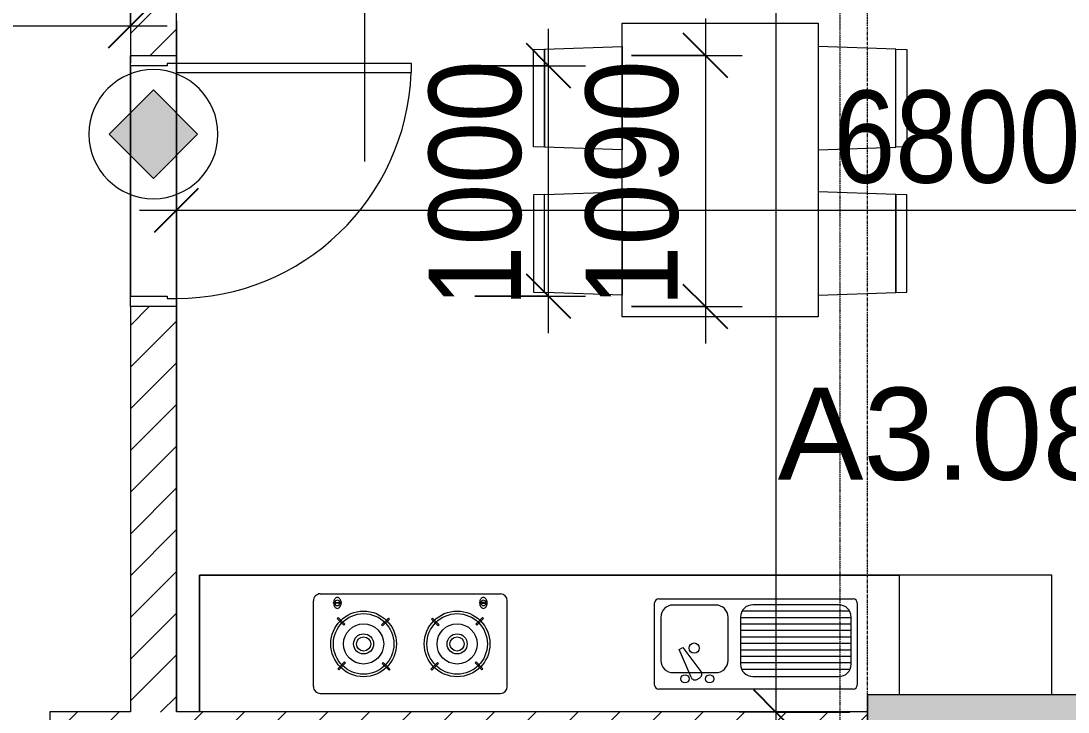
# Model space of a CAD drawing. Header units: millimetres. Extents: x 1591 to 239055, y -15958 to 83255.
# Drawn here: x 214257 to 218802, y 53637 to 56636 of the extents above; entities that cross this region are included whole.
import ezdxf

# ---------------------------------------------------------------- set-up
doc = ezdxf.new("R2010")
doc.units = ezdxf.units.MM
doc.linetypes.add('Dash Dot 3_16_', pattern=[7.9375, 4.7625, -1.5875, 0, -1.5875])
doc.linetypes.add('Grid Line', pattern=[22.225, 12.7, -3.175, 3.175, -3.175])
for name, color, linetype, lineweight in [('0-1', 250, 'Continuous', 5), ('A-ANNO-DIMS', 211, 'Continuous', 9), ('A-ANNO-DIMS-160', 211, 'Continuous', 9), ('A-ANNO-NOTE', 131, 'Continuous', 9), ('A-AREA-IDEN', 2, 'Continuous', 9), ('A-DETL-GENF-2', 1, 'Continuous', 9), ('A-DOOR-3', 1, 'Continuous', 9), ('A-DOOR-FRAM-1', 1, 'Continuous', 9), ('A-DOOR-IDEN', 31, 'Continuous', 9), ('A-FLOR-2', 9, 'Continuous', 9), ('A-WALL', 113, 'Continuous', 9), ('A-WALL-3', 113, 'Continuous', 18), ('A-WALL-PATT-2', 111, 'Continuous', 9), ('G-ANNO-SYMB-1', 111, 'Dash Dot 3_16_', 18), ('I-FURN', 30, 'Continuous', 9), ('I-FURN-1', 254, 'Continuous', 9), ('S-COLS-1', 52, 'Continuous', 5), ('S-COLS-2', 250, 'Continuous', 18), ('S-GRID-1', 1, 'Grid Line', 9)]:
    doc.layers.add(name, color=color, linetype=linetype, lineweight=lineweight)
doc.styles.add('Arial_13', font='arial_0.ttf', dxfattribs={"height": 400})
doc.styles.add('UTM Avo', font='UTM Avo.ttf', dxfattribs={"width": 0.9, "height": 400})
doc.dimstyles.new('1_Dim_chi_tiet_2_5', dxfattribs={"dimscale": 304.8, "dimtxt": 399.720379, "dimasz": 0.629921, "dimexe": 0.524934, "dimexo": 0.0625, "dimgap": 0.052493, "dimtad": 1, "dimdec": 0, "dimrnd": 5, "dimzin": 0, "dimdsep": 46, "dimtxsty": 'UTM Avo', "dimblk1": 'OBLIQUE', "dimblk2": 'OBLIQUE', "dimsah": 1, "dimcen": 0.09, "dimdle": 0.524934, "dimazin": 0, "dimtfac": 1, "dimtdec": 4, "dimtix": 1, "dimtmove": 0, "dimatfit": 3, "dimfxl": 1.049869, "dimfxlon": 1, "dimtvp": 1, "dimtolj": 1, "dimtzin": 0, "dimarcsym": 2})
doc.dimstyles.new('1_Dim_chi_tiet_2_5_1', dxfattribs={"dimscale": 304.8, "dimtxt": 399.720379, "dimasz": 0.629921, "dimexe": 0.524934, "dimexo": 0.0625, "dimgap": 0.052493, "dimtad": 1, "dimdec": 0, "dimrnd": 5, "dimzin": 0, "dimdsep": 46, "dimtxsty": 'UTM Avo', "dimblk1": 'OBLIQUE', "dimblk2": 'OBLIQUE', "dimsah": 1, "dimcen": 0.09, "dimdle": 0.524934, "dimazin": 0, "dimtfac": 1, "dimtdec": 4, "dimtix": 1, "dimtmove": 0, "dimatfit": 3, "dimfxl": 1.049869, "dimfxlon": 1, "dimtvp": 1, "dimtolj": 1, "dimtzin": 0, "dimarcsym": 2})
pattern_1 = [(45, (95879.7, 0), (-90.50967, 90.50967), [])]

# ---------------------------------------------------------------- blocks, each defined once
blk = doc.blocks.new('NCV_TKTC_KET CAU_rvt-1-TKCS_MB TẦNG 6-8')
at = {"layer": 'S-COLS-1'}
blk.add_hatch(color=256, dxfattribs=at).paths.add_polyline_path([(123052.6, 53361.9), (123052.6, 53711.9), (122052.6, 53711.9), (122052.6, 53361.9), (122206.8, 53361.9)])
at = {"layer": 'S-COLS-2'}
for p, q in [((123052.6, 53711.9), (122052.6, 53711.9)), ((122052.6, 53711.9), (122052.6, 53361.9))]:
    blk.add_line(p, q, dxfattribs=at)
blk = doc.blocks.new('HE BEP A1 - HE BEP A 2-V110-TKCS_MB TẦNG 6-8')
at = {"layer": 'I-FURN'}
for p, q in [((3700, 593.9), (3700, 0)), ((3700, 593.9), (3700, 0)), ((0, 519.4), (0, 0)), ((662.4, 0), (662.4, 519.4)), ((662.4, 0), (662.4, 519.4)), ((3175.6, 513.2), (2394, 513.2)), ((844.9, 120.7), (844.9, 476.9)), ((862.4, 494.4), (1706.9, 494.4)), ((1724.4, 476.9), (1724.4, 120.7)), ((2364, 483.2), (2364, 111.2)), ((3205.6, 483.2), (3205.6, 111.2)), ((1298.3, 440.1), (924.9, 440.1)), ((1644.4, 423.2), (1459, 423.2)), ((1602.7, 313.4), (1523.8, 418.4)), ((1541.1, 452.3), (1528.6, 445.1)), ((1566.6, 443.1), (1618.1, 322.3)), ((2474.5, 410.3), (2470.1, 405.9)), ((2503.6, 381.1), (2474.5, 410.3)), ((2692.1, 413), (2663, 383.9)), ((2696.5, 408.6), (2692.1, 413)), ((2873.2, 408.6), (2877.5, 413)), ((2877.5, 413), (2906.7, 383.9)), ((3066, 381.1), (3095.1, 410.3)), ((3095.1, 410.3), (3099.5, 405.9)), ((871.5, 386.8), (871.5, 182.3)), ((871.5, 380.9), (1351.6, 380.9)), ((876.4, 408.9), (1346.8, 408.9)), ((1351.6, 182.3), (1351.6, 386.8)), ((1405.6, 369.9), (1405.6, 183.2)), ((1697.8, 183.2), (1697.8, 369.9)), ((2470.1, 405.9), (2499.2, 376.7)), ((2499.2, 376.7), (2503.6, 381.1)), ((2663, 383.9), (2667.3, 379.5)), ((2667.3, 379.5), (2696.5, 408.6)), ((2902.3, 379.5), (2873.2, 408.6)), ((2906.7, 383.9), (2902.3, 379.5)), ((3070.4, 376.7), (3066, 381.1)), ((3099.5, 405.9), (3070.4, 376.7)), ((871.5, 352.9), (1351.6, 352.9)), ((871.5, 324.9), (1351.6, 324.9)), ((1618.1, 322.3), (1602.7, 313.4)), ((871.5, 296.9), (1351.6, 296.9)), ((871.5, 268.9), (1351.6, 268.9)), ((871.5, 240.9), (1351.6, 240.9)), ((871.5, 212.9), (1351.6, 212.9)), ((871.5, 184.9), (1351.6, 184.9)), ((2467.4, 188.3), (2496.5, 217.4)), ((2471.8, 183.9), (2467.4, 188.3)), ((2500.9, 213), (2471.8, 183.9)), ((2496.5, 217.4), (2500.9, 213)), ((2660.2, 215.8), (2664.6, 220.2)), ((2689.3, 186.7), (2660.2, 215.8)), ((2664.6, 220.2), (2693.7, 191.1)), ((2693.7, 191.1), (2689.3, 186.7)), ((2905, 220.2), (2875.9, 191.1)), ((2875.9, 191.1), (2880.3, 186.7)), ((2880.3, 186.7), (2909.4, 215.8)), ((2909.4, 215.8), (2905, 220.2)), ((3073.1, 217.4), (3068.7, 213)), ((3068.7, 213), (3097.9, 183.9)), ((3102.3, 188.3), (3073.1, 217.4)), ((3097.9, 183.9), (3102.3, 188.3)), ((877.9, 156.9), (1345.2, 156.9)), ((1706.9, 103.2), (862.4, 103.2)), ((924.9, 128.9), (1298.3, 128.9)), ((1459, 129.9), (1644.4, 129.9)), ((2451.6, 122.3), (2451.6, 118.3)), ((2484.1, 122.3), (2451.6, 122.3)), ((2451.6, 118.3), (2484.1, 118.3)), ((2484.1, 118.3), (2484.1, 122.3)), ((3085.5, 118.3), (3085.5, 122.3)), ((3085.5, 122.3), (3118, 122.3)), ((3118, 118.3), (3085.5, 118.3)), ((3118, 122.3), (3118, 118.3)), ((3175.6, 81.2), (2394, 81.2)), ((0, 0), (662.4, 0)), ((3700, 0), (662.4, 0))]:
    blk.add_line(p, q, dxfattribs=at)
for centre, radius in [((1485.9, 449.9), 17.8), ((1592.6, 449.9), 17.8), ((2581.9, 298.5), 142.6), ((2581.9, 298.5), 131.3), ((2987.7, 298.5), 142.6), ((2987.7, 298.5), 131.3), ((2581.9, 298.5), 87.2), ((2987.7, 298.5), 87.2), ((1552.8, 316.6), 22.2), ((2581.9, 298.5), 43.6), ((2581.9, 298.5), 30.9), ((2987.7, 298.5), 43.6), ((2987.7, 298.5), 30.9)]:
    blk.add_circle(centre, radius, dxfattribs=at)
for centre, radius, start, end in [((2394, 483.2), 30, 90, 180), ((3175.6, 483.2), 30, 360, 90), ((862.4, 476.9), 17.5, 90, 180), ((1549.9, 436.9), 17.8, 20.5379, 119.9521), ((1706.9, 476.9), 17.5, 0, 90), ((924.9, 386.8), 53.3, 90, 180), ((1298.3, 386.8), 53.3, 360, 90), ((1459, 369.9), 53.3, 90, 180), ((1537.5, 429.7), 17.8, 119.9521, 219.4618), ((1644.4, 369.9), 53.3, 360, 90), ((924.9, 182.3), 53.3, 180, 270), ((1298.3, 182.3), 53.3, 270, 360), ((1459, 183.2), 53.3, 180, 270), ((1644.4, 183.2), 53.3, 270, 360), ((2476.6, 123.1), 24.7, 145.204, 163.9419), ((2471.3, 126.9), 18.1, 120.7976, 145.204), ((2467.9, 132.6), 11.5, 90, 120.7976), ((2467.9, 132.6), 11.5, 59.2024, 90), ((2464.5, 126.9), 18.1, 34.796, 59.2024), ((2459.1, 123.1), 24.7, 16.0581, 34.796), ((3110.5, 123.1), 24.7, 145.204, 163.9419), ((3105.2, 126.9), 18.1, 120.7976, 145.204), ((3101.8, 132.6), 11.5, 90, 120.7976), ((3101.8, 132.6), 11.5, 59.2024, 90), ((3098.4, 126.9), 18.1, 34.796, 59.2024), ((3093, 123.1), 24.7, 16.0581, 34.796), ((862.4, 120.7), 17.5, 180, 270), ((1706.9, 120.7), 17.5, 270, 360), ((2394, 111.2), 30, 180, 270), ((2485.1, 120.7), 33.5, 163.9419, 180), ((2485.1, 120.7), 33.5, 180, 196.0581), ((2476.6, 118.2), 24.7, 196.0581, 214.796), ((2467.8, 120.3), 11.6, 9.9102, 170.0898), ((2467.8, 120.3), 11.6, 189.7177, 350.2823), ((2471.3, 114.5), 18.1, 214.796, 239.2024), ((2467.9, 108.8), 11.5, 239.2024, 270), ((2467.9, 108.8), 11.5, 270, 300.7976), ((2464.5, 114.5), 18.1, 300.7976, 325.204), ((2459.1, 118.2), 24.7, 325.204, 343.9419), ((2450.6, 120.7), 33.5, 0, 16.0581), ((2450.6, 120.7), 33.5, 343.9419, 0), ((3119, 120.7), 33.5, 163.9419, 180), ((3119, 120.7), 33.5, 180, 196.0581), ((3110.5, 118.2), 24.7, 196.0581, 214.796), ((3105.2, 114.5), 18.1, 214.796, 239.2024), ((3101.8, 120.3), 11.6, 9.9102, 170.0898), ((3101.8, 120.3), 11.6, 189.7177, 350.2823), ((3101.8, 108.8), 11.5, 239.2024, 270), ((3101.8, 108.8), 11.5, 270, 300.7976), ((3098.4, 114.5), 18.1, 300.7976, 325.204), ((3093, 118.2), 24.7, 325.204, 343.9419), ((3084.5, 120.7), 33.5, 0, 16.0581), ((3084.5, 120.7), 33.5, 343.9419, 0), ((3175.6, 111.2), 30, 270, 0)]:
    blk.add_arc(centre, radius, start, end, dxfattribs=at)
at = {"layer": 'I-FURN-1'}
for p, q in [((3700, 0), (3700, 593.9)), ((0, 519.4), (0, 0)), ((0, 0), (3700, 0))]:
    blk.add_line(p, q, dxfattribs=at)
blk = doc.blocks.new('RES_BAN AN 1 - RES_BAN AN 1-885813-TKCS_MB TẦNG 6-8')
at = {"layer": 'I-FURN-1'}
for p, q in [((-425, 1275), (425, 1275)), ((-425, 0), (-425, 1275)), ((425, 1275), (425, 0)), ((-761.9, 1168.8), (-809.6, 1167.2)), ((-809.6, 1167.2), (-809.6, 745.3)), ((-425, 1180), (-761.9, 1168.8)), ((-761.9, 1168.8), (-761.9, 743.8)), ((-761.9, 743.8), (-761.9, 1168.8)), ((-425, 732.5), (-425, 1180)), ((425, 1180), (761.9, 1168.8)), ((425, 732.5), (425, 1180)), ((761.9, 1168.8), (761.9, 743.8)), ((761.9, 1168.8), (761.9, 743.8)), ((809.6, 1167.2), (761.9, 1168.8)), ((809.6, 745.3), (809.6, 1167.2)), ((-809.6, 745.3), (-761.9, 743.8)), ((-761.9, 743.8), (-425, 732.5)), ((761.9, 743.8), (425, 732.5)), ((761.9, 743.8), (809.6, 745.3)), ((-425, 549.7), (-761.9, 538.5)), ((-425, 102.3), (-425, 549.7)), ((425, 549.7), (761.9, 538.5)), ((425, 102.3), (425, 549.7)), ((-809.6, 536.9), (-761.9, 538.5)), ((-809.6, 115.1), (-809.6, 536.9)), ((-761.9, 538.5), (-761.9, 113.5)), ((-761.9, 538.5), (-761.9, 113.5)), ((761.9, 538.5), (761.9, 113.5)), ((761.9, 538.5), (809.6, 536.9)), ((761.9, 113.5), (761.9, 538.5)), ((809.6, 536.9), (809.6, 115.1)), ((-761.9, 113.5), (-809.6, 115.1)), ((-761.9, 113.5), (-425, 102.3)), ((761.9, 113.5), (425, 102.3)), ((809.6, 115.1), (761.9, 113.5)), ((425, 0), (-425, 0))]:
    blk.add_line(p, q, dxfattribs=at)
blk = doc.blocks.new('NCV_TKTC_TANG 6 - 8_rvt-2-TKCS_MB TẦNG 6-8')
at = {"layer": 'A-FLOR-2'}
for p, q in [((119052.6, 56636.9), (119052.6, 53637.4)), ((119052.7, 55397.4), (119052.7, 56487.4)), ((118852.7, 56441.9), (118852.7, 55441.9))]:
    blk.add_line(p, q, dxfattribs=at)
at = {"layer": 'I-FURN-1', "rotation": 180}
for name, p in [('RES_BAN AN 1 - RES_BAN AN 1-885813-TKCS_MB TẦNG 6-8', (121412.6, 56626.9)), ('HE BEP A1 - HE BEP A 2-V110-TKCS_MB TẦNG 6-8', (122852.6, 54231.3))]:
    blk.add_blockref(name, p, dxfattribs=at)
blk = doc.blocks.new('FD_05 - FD_05-1000x2200mm-835433-TKCS_MB TẦNG 6-8')
at = {"layer": 'A-DETL-GENF-2'}
for p, q in [((510, -100), (470, -100)), ((470, -100), (470, -1120)), ((510, -1120), (510, -100)), ((470, -1120), (510, -1120))]:
    blk.add_line(p, q, dxfattribs=at)
blk.add_arc((510, -100), 1020, 180, 267.7525, dxfattribs=at)
at = {"layer": 'A-DOOR-FRAM-1'}
for p, q in [((-545, 100), (-500, 100)), ((-545, -100), (-545, 100)), ((-500, 100), (-500, -60)), ((500, 100), (545, 100)), ((500, -60), (500, 100)), ((545, 100), (545, -100)), ((-500, -60), (-510, -60)), ((-510, -60), (-510, -100)), ((510, -60), (500, -60)), ((510, -100), (510, -60)), ((-510, -100), (-545, -100)), ((545, -100), (510, -100))]:
    blk.add_line(p, q, dxfattribs=at)
blk = doc.blocks.new('HDNDCT_GHI CHÚ CỬA CHỐNG CHÁY EI30 - HDNDCT_GHI CHÚ CỬA CHỐNG CHÁY EI30-2461928-TKCS_MB TẦNG 6-8')
at = {"layer": 'A-ANNO-NOTE'}
blk.add_hatch(color=256, dxfattribs=at).paths.add_polyline_path([(-1.2, 0), (0, 1.2), (1.2, 0), (0, -1.2)])
for p, q in [((0, 1.2), (-1.2, 0)), ((1.2, 0), (0, 1.2)), ((-1.2, 0), (0, -1.2)), ((0, -1.2), (1.2, 0))]:
    blk.add_line(p, q, dxfattribs=at)
for start, end in [(360, 180), (180, 360)]:
    blk.add_arc((0, 0), 1.75, start, end, dxfattribs=at)
blk = doc.blocks.new('DIMBLOCK79-TKCS_MB TẦNG 6-8')
at = {"layer": 'A-ANNO-DIMS-160'}
for p, q in [((212332.3, 56934.5), (212332.3, 56454.5)), ((212332.3, 56614.5), (212332.3, 56934.5)), ((214732.2, 56934.5), (214732.2, 56454.5)), ((214732.2, 56614.5), (214732.2, 56934.5)), ((212172.3, 56614.5), (214892.2, 56614.5))]:
    blk.add_line(p, q, dxfattribs=at)
at = {"layer": 'A-ANNO-DIMS-160', "lineweight": 25}
for p, q in [((212332.3, 56614.5), (212428.3, 56710.5)), ((214732.2, 56614.5), (214828.2, 56710.5)), ((212332.3, 56614.5), (212236.3, 56518.5)), ((214732.2, 56614.5), (214636.2, 56518.5))]:
    blk.add_line(p, q, dxfattribs=at)
at = {"layer": 'A-ANNO-DIMS-160', "color": 0, "insert": (212984.5, 57134.2), "char_height": 400, "width": 1314.636, "attachment_point": 1, "line_spacing_factor": 1.110334, "style": 'UTM Avo'}
blk.add_mtext('2400', dxfattribs=at)
blk = doc.blocks.new('_Oblique')
at = {"color": 0, "linetype": 'ByBlock', "lineweight": -2}
blk.add_line((-0.5, -0.5), (0.5, 0.5), dxfattribs=at)
blk = doc.blocks.new('DIMBLOCK136-TKCS_MB TẦNG 6-8')
at = {"layer": 'A-ANNO-DIMS-160'}
for p, q in [((217534.4, 61796.9), (217534.4, 53476.9)), ((217854.4, 61636.9), (217374.4, 61636.9)), ((217534.4, 61636.9), (217854.4, 61636.9)), ((217854.4, 53636.9), (217374.4, 53636.9)), ((217534.4, 53636.9), (217854.4, 53636.9))]:
    blk.add_line(p, q, dxfattribs=at)
at = {"layer": 'A-ANNO-DIMS-160', "lineweight": 25}
for p, q in [((217534.4, 61636.9), (217438.4, 61732.9)), ((217534.4, 61636.9), (217630.4, 61540.9)), ((217534.4, 53636.9), (217438.4, 53732.9)), ((217534.4, 53636.9), (217630.4, 53540.9))]:
    blk.add_line(p, q, dxfattribs=at)
at = {"layer": 'A-ANNO-DIMS-160', "color": 0, "insert": (217014.8, 57089.2), "char_height": 400, "width": 1314.636, "attachment_point": 1, "rotation": 90, "line_spacing_factor": 1.110334, "style": 'UTM Avo'}
blk.add_mtext('8000', dxfattribs=at)
blk = doc.blocks.new('DIMBLOCK137-TKCS_MB TẦNG 6-8')
at = {"layer": 'A-ANNO-DIMS-160'}
for p, q in [((214932.2, 56134.5), (214932.2, 55654.5)), ((214932.2, 55814.5), (214932.2, 56134.5)), ((221732.3, 56134.5), (221732.3, 55654.5)), ((221732.3, 55814.5), (221732.3, 56134.5)), ((214772.2, 55814.5), (221892.3, 55814.5))]:
    blk.add_line(p, q, dxfattribs=at)
at = {"layer": 'A-ANNO-DIMS-160', "lineweight": 25}
for p, q in [((214932.2, 55814.5), (215028.2, 55910.5)), ((221732.3, 55814.5), (221828.3, 55910.5)), ((214932.2, 55814.5), (214836.2, 55718.5)), ((221732.3, 55814.5), (221636.3, 55718.5))]:
    blk.add_line(p, q, dxfattribs=at)
at = {"layer": 'A-ANNO-DIMS-160', "color": 0, "insert": (217784.5, 56334.2), "char_height": 400, "width": 1314.636, "attachment_point": 1, "line_spacing_factor": 1.110334, "style": 'UTM Avo'}
blk.add_mtext('6800', dxfattribs=at)
blk = doc.blocks.new('DIMBLOCK270-TKCS_MB TẦNG 6-8')
at = {"layer": 'A-ANNO-DIMS-160'}
for p, q in [((217227.9, 56646.9), (217227.9, 55236.9)), ((216907.9, 56486.9), (217387.9, 56486.9)), ((217227.9, 56486.9), (216907.9, 56486.9)), ((216907.9, 55396.9), (217387.9, 55396.9)), ((217227.9, 55396.9), (216907.9, 55396.9))]:
    blk.add_line(p, q, dxfattribs=at)
at = {"layer": 'A-ANNO-DIMS-160', "lineweight": 25}
for p, q in [((217227.9, 56486.9), (217131.9, 56582.9)), ((217227.9, 56486.9), (217323.9, 56390.9)), ((217227.9, 55396.9), (217131.9, 55492.9)), ((217227.9, 55396.9), (217323.9, 55300.9))]:
    blk.add_line(p, q, dxfattribs=at)
at = {"layer": 'A-ANNO-DIMS-160', "color": 0, "insert": (216708.2, 55394.2), "char_height": 400, "width": 1314.636, "attachment_point": 1, "rotation": 90, "line_spacing_factor": 1.110334, "style": 'UTM Avo'}
blk.add_mtext('1090', dxfattribs=at)
blk = doc.blocks.new('DIMBLOCK271-TKCS_MB TẦNG 6-8')
at = {"layer": 'A-ANNO-DIMS-160'}
for p, q in [((216547, 55281.9), (216547, 56601.9)), ((216227, 56441.9), (216707, 56441.9)), ((216547, 56441.9), (216227, 56441.9)), ((216227, 55441.9), (216707, 55441.9)), ((216547, 55441.9), (216227, 55441.9))]:
    blk.add_line(p, q, dxfattribs=at)
at = {"layer": 'A-ANNO-DIMS-160', "lineweight": 25}
for p, q in [((216547, 56441.9), (216451, 56537.9)), ((216547, 56441.9), (216643, 56345.9)), ((216547, 55441.9), (216451, 55537.9)), ((216547, 55441.9), (216643, 55345.9))]:
    blk.add_line(p, q, dxfattribs=at)
at = {"layer": 'A-ANNO-DIMS-160', "color": 0, "insert": (216027.4, 55394.2), "char_height": 400, "width": 1314.636, "attachment_point": 1, "rotation": 90, "line_spacing_factor": 1.110334, "style": 'UTM Avo'}
blk.add_mtext('1000', dxfattribs=at)

msp = doc.modelspace()

# ---------------------------------------------------------------- hatches: boundary and pattern name
at = {"layer": 'A-WALL-PATT-2'}
h = msp.add_hatch(dxfattribs=at)
h.set_pattern_fill('FP_1', color=256, style=0, pattern_type=2)
h.set_pattern_definition(pattern_1)
h.paths.add_polyline_path([(214932.2, 53637.4), (214932.2, 55396.9), (214732.2, 55396.9), (214732.2, 53637.4), (214862.4, 53637.4)])
h.paths.add_polyline_path([(214932.2, 56486.9), (214932.2, 57686.9), (214732.2, 57686.9), (214732.2, 56486.9), (214862.4, 56486.9)])
h = msp.add_hatch(dxfattribs=at)
h.set_pattern_fill('FP_1', color=256, style=0, pattern_type=2)
h.set_pattern_definition(pattern_1)
h.paths.add_polyline_path([(217932.3, 53437.4), (217932.3, 53637.4), (214382.3, 53637.4), (214382.3, 53437.4), (214732.2, 53437.4), (214732.2, 53636.9), (214932.2, 53636.9), (214932.2, 53437.4)])

# ---------------------------------------------------------------- linework, layer by layer
at = {"layer": 'A-DOOR-IDEN'}
msp.add_line((215750.2, 56025.9), (215750.2, 56759.6), dxfattribs=at)
at = {"layer": 'A-WALL'}
for p, q in [((214932.2, 56451.9), (214932.2, 55431.9)), ((214732.2, 55441.9), (214732.2, 56441.9))]:
    msp.add_line(p, q, dxfattribs=at)
at = {"layer": 'A-WALL-3'}
for p, q in [((214932.2, 56486.9), (214932.2, 58536.9)), ((214732.2, 57686.9), (214732.2, 56486.9)), ((214732.2, 56486.9), (214932.2, 56486.9)), ((214732.2, 55396.9), (214732.2, 53637.4)), ((214932.2, 55396.9), (214732.2, 55396.9)), ((214932.2, 53637.4), (214932.2, 55396.9)), ((214732.2, 53637.4), (214382.3, 53637.4)), ((214382.3, 53637.4), (214382.3, 50536.9)), ((217932.3, 53637.4), (214932.2, 53637.4)), ((217932.3, 53437.4), (217932.3, 53637.4))]:
    msp.add_line(p, q, dxfattribs=at)
at = {"layer": 'G-ANNO-SYMB-1'}
msp.add_line((217812.3, 82873.6), (217812.3, 13592.5), dxfattribs=at)
at = {"layer": 'S-GRID-1'}
msp.add_line((217932.3, 19149.4), (217932.3, 77012.5), dxfattribs=at)

# ---------------------------------------------------------------- block references
at = {"layer": '0-1'}
for name in ['NCV_TKTC_KET CAU_rvt-1-TKCS_MB TẦNG 6-8', 'NCV_TKTC_TANG 6 - 8_rvt-2-TKCS_MB TẦNG 6-8']:
    msp.add_blockref(name, (95879.7, 0), dxfattribs=at)
at = {"layer": 'A-ANNO-NOTE', "xscale": 160, "yscale": 160, "zscale": 160}
msp.add_blockref('HDNDCT_GHI CHÚ CỬA CHỐNG CHÁY EI30 - HDNDCT_GHI CHÚ CỬA CHỐNG CHÁY EI30-2461928-TKCS_MB TẦNG 6-8', (214832.2, 56144.8), dxfattribs=at)
at = {"layer": 'A-DOOR-3', "rotation": 90.0000000000001}
msp.add_blockref('FD_05 - FD_05-1000x2200mm-835433-TKCS_MB TẦNG 6-8', (214832.2, 55941.9), dxfattribs=at)

# ---------------------------------------------------------------- texts
at = {"layer": 'A-AREA-IDEN', "insert": (218660.2, 54639.2), "char_height": 400, "width": 2233.6, "attachment_point": 8, "line_spacing_factor": 0.936439, "style": 'Arial_13'}
msp.add_mtext('\\pt8,16,24,32,40,48,56,64,72,80,88,96,104,112,120,128,136,144,152,160,168,176,184,192,200,208,216,224,232,240,248,256;A3.08.06', dxfattribs=at)

# ---------------------------------------------------------------- dimensions: what is measured, and where the dimension line sits
at = {"layer": 'A-ANNO-DIMS'}
for base, p1, p2, dimstyle, override, picture, middle in [((217534.4, 53636.9), (217854.4, 61636.9), (217854.4, 53636.9), '1_Dim_chi_tiet_2_5', {"dimpost": '<>', "dimfxl": 8000}, 'DIMBLOCK136-TKCS_MB TẦNG 6-8', (217311.4, 57636.9)), ((216547, 56441.9), (216227, 55441.9), (216227, 56441.9), '1_Dim_chi_tiet_2_5_1', {"dimpost": '<>', "dimfxl": 1000}, 'DIMBLOCK271-TKCS_MB TẦNG 6-8', (216324.1, 55941.9)), ((217227.9, 55396.9), (216907.9, 56486.9), (216907.9, 55396.9), '1_Dim_chi_tiet_2_5_1', {"dimpost": '<>', "dimfxl": 1090}, 'DIMBLOCK270-TKCS_MB TẦNG 6-8', (217004.9, 55941.9))]:
    dim = msp.add_linear_dim(base=base, p1=p1, p2=p2, angle=90, dimstyle=dimstyle, override=override, dxfattribs=at)
    dim.commit()
    dim.dimension.update_dxf_attribs({"geometry": picture, "text_midpoint": middle})
for base, p1, p2, override, picture, middle in [((214732.2, 56614.5), (212332.3, 56934.5), (214732.2, 56934.5), {"dimpost": '<>', "dimfxl": 2399.928669}, 'DIMBLOCK79-TKCS_MB TẦNG 6-8', (213532.2, 56837.5)), ((221732.3, 55814.5), (214932.2, 56134.5), (221732.3, 56134.5), {"dimpost": '<>', "dimfxl": 6800.071331}, 'DIMBLOCK137-TKCS_MB TẦNG 6-8', (218332.2, 56037.5))]:
    dim = msp.add_linear_dim(base=base, p1=p1, p2=p2, dimstyle='1_Dim_chi_tiet_2_5', override=override, dxfattribs=at)
    dim.commit()
    dim.dimension.update_dxf_attribs({"geometry": picture, "text_midpoint": middle})

doc.saveas('drawing.dxf')
